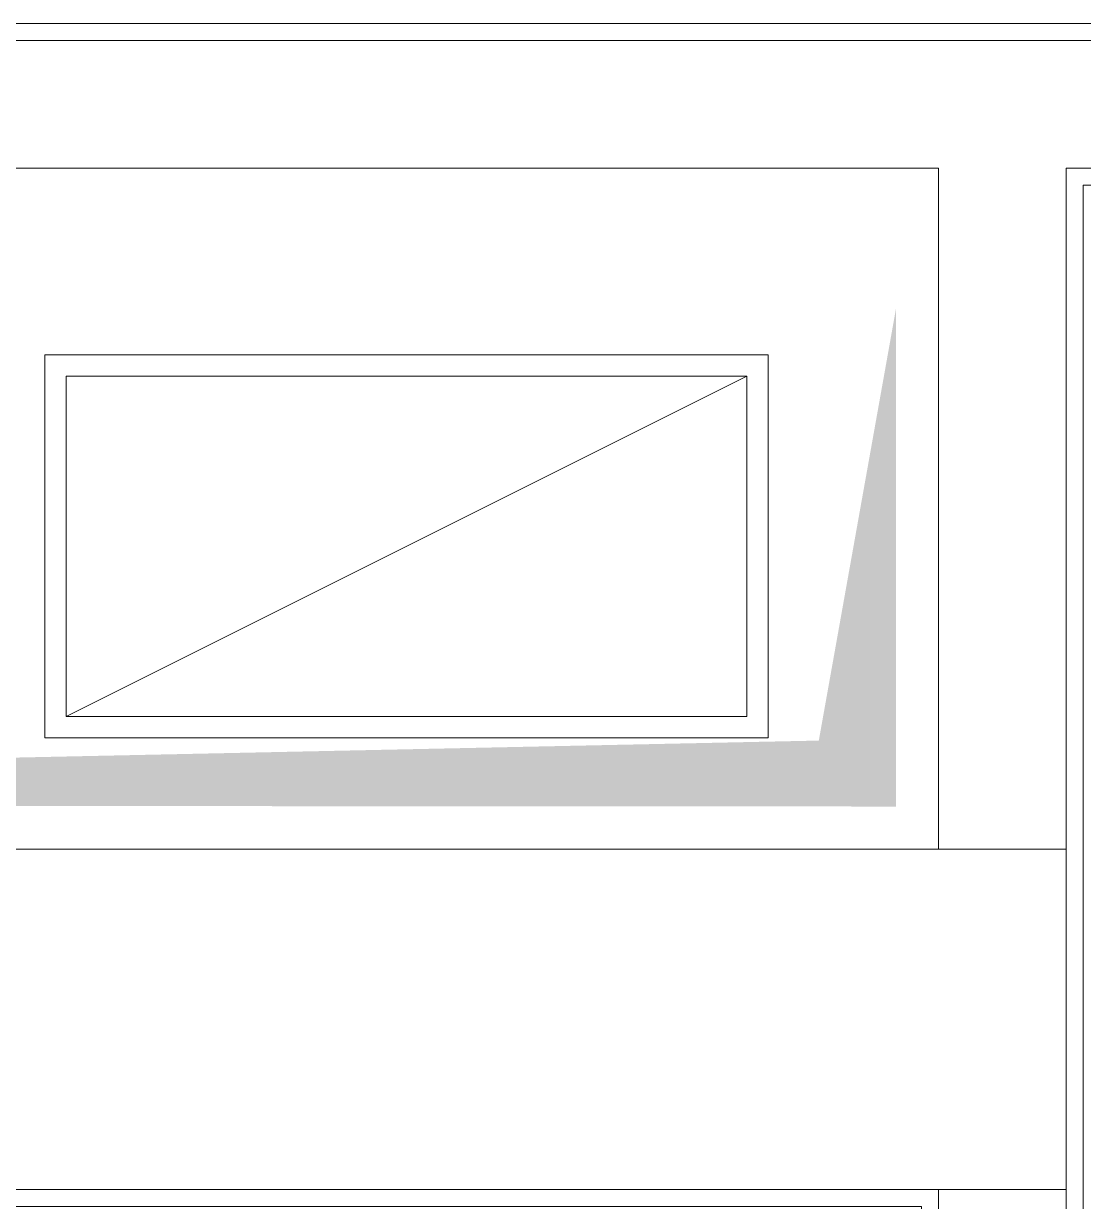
# Model space of a CAD drawing. Extents: x -2012 to 34975, y -1043 to 8321.
# Drawn here: x 3278.3 to 3402.9, y 621.1 to 759.5 of the extents above; entities that cross this region are included whole.
import ezdxf

# ---------------------------------------------------------------- set-up
doc = ezdxf.new("R2010")
doc.units = 0
doc.header["$LTSCALE"] = 25
for name, color, linetype, lineweight in [('00', 9, 'Continuous', 9), ('01', 9, 'Continuous', 9), ('06D', 9, 'Continuous', 9), ('09D', 9, 'Continuous', 9), ('14', 9, 'Continuous', 9)]:
    doc.layers.add(name, color=color, linetype=linetype, lineweight=lineweight)

msp = doc.modelspace()

# ---------------------------------------------------------------- linework, layer by layer
at = {"layer": '00'}
msp.add_lwpolyline([(2800.84, 662.5), (2800.84, 757.5), (3395.84, 757.5), (3470.84, 757.5), (3470.84, 742.5), (3400.84, 742.5), (3400.84, 662.5), (3400.84, 492.5), (3385.84, 492.5), (3385.84, 622.5), (3400.84, 622.5), (3400.84, 662.5), (3385.84, 662.5), (3385.84, 742.5), (2940.84, 742.5), (2940.84, 742.5), (2815.84, 742.5), (2815.84, 662.5), (2800.84, 662.5)], dxfattribs=at)
at = {"layer": '01'}
for points in [[(3400.84, 312.5), (2800.84, 312.5), (2800.84, 662.5), (3400.84, 662.5), (3400.84, 622.5), (2850.84, 622.5), (2850.84, 352.5), (3400.84, 352.5)], [(3400.84, 662.5), (2800.84, 662.5), (2800.84, 312.5), (3400.84, 312.5), (3400.84, 352.5), (2850.84, 352.5), (2850.84, 622.5), (3400.84, 622.5)]]:
    msp.add_lwpolyline(points, close=True, dxfattribs=at)
at = {"layer": '06D'}
for points in [[(3280.84, 720.58), (3365.84, 720.58), (3365.84, 675.58), (3280.84, 675.58)], [(3363.34, 678.08), (3283.34, 678.08), (3283.34, 718.08), (3363.34, 718.08)]]:
    msp.add_lwpolyline(points, close=True, dxfattribs=at)
msp.add_lwpolyline([(3363.34, 718.08), (3283.34, 678.08)], dxfattribs=at)
at = {"layer": '09D'}
msp.add_solid([(3380.84, 725.95), (3380.84, 667.5), (3371.78, 675.25), (3015.84, 667.71)], dxfattribs=at)
at = {"layer": '14'}
msp.add_lwpolyline([(2800.84, 759.5), (2800.84, 759.5), (3472.84, 759.5), (3472.84, 740.5), (3402.84, 740.5), (3402.84, 490.5), (3383.84, 490.5), (3383.84, 620.5), (3383.84, 620.5), (3383.84, 620.5), (2852.84, 620.5), (2852.84, 354.5), (3383.84, 354.5), (3383.84, 354.5), (3383.84, 354.5), (3383.84, 384.5), (3402.84, 384.5), (3402.84, 334.5), (3472.84, 334.5), (3472.84, 316.5)], dxfattribs=at)

doc.saveas('drawing.dxf')
